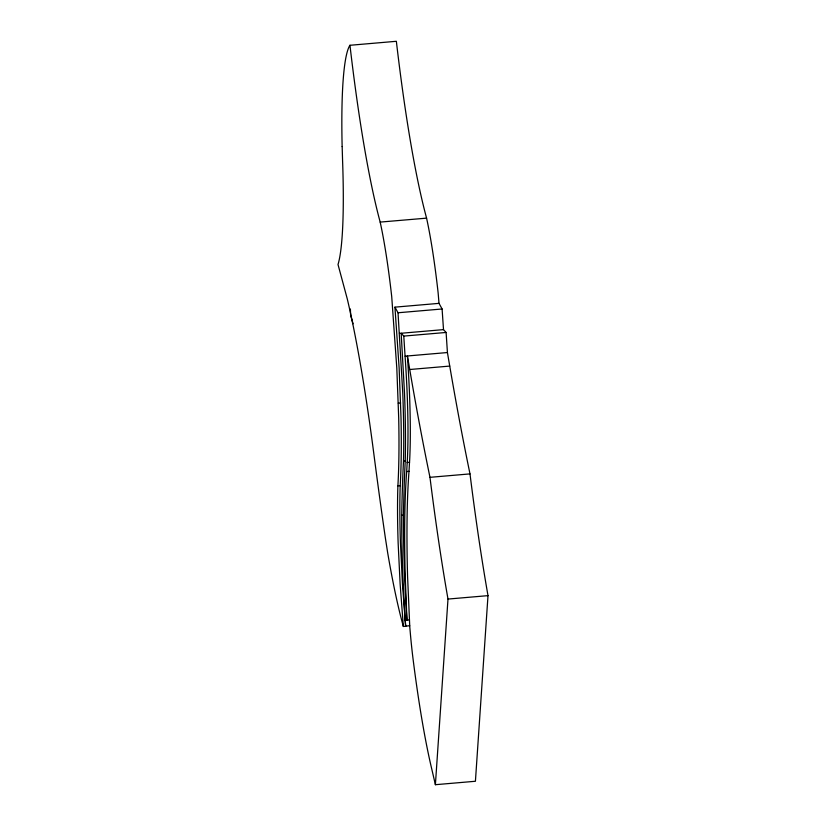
<?xml version="1.0" encoding="UTF-8"?>
<svg xmlns="http://www.w3.org/2000/svg" width="826" height="826" viewBox="0 0 826 826"><rect width="100%" height="100%" fill="white"/><g stroke="black" fill="none" stroke-linecap="round" stroke-linejoin="round"><path stroke-width="1.24" d="M342.16 146.553L342.604 161.483A182.319 20.753 85.1 0 1 338.01 264.506L347.271 298.878A359.186 40.887 85.1 0 1 373.817 453.691A833.981 94.949 85.1 0 0 385.37 537.963L387.704 552.986A283.783 32.307 85.1 0 0 400.724 616.599L403.346 626.49L409.665 625.674L410.202 631.714A83.292 9.478 85.1 0 0 413.196 660.119A241.44 27.485 85.1 0 0 431.988 769.997L435.395 784.7L475.415 781.262L488.001 595.639A419.567 47.763 85.1 0 1 469.994 473.897A844.131 96.105 85.1 0 1 449.736 366.083L447.424 352.537L446.112 332.455L443.51 329.626L442.096 308.986L439.019 303.359L394.942 307.148L398.029 312.765L402.768 393.248A219.066 24.945 85.1 0 1 403.573 457.965L403.491 461.135A547.679 62.353 85.1 0 0 402.561 482.745L402.417 487.237A548.485 62.446 85.1 0 0 401.725 515.321L401.704 522.734A246.871 28.105 85.1 0 0 405.194 620.264M407.208 462.622A164.405 18.719 85.1 0 0 405.07 356.161L403.78 336.089L401.168 333.26L404.513 393.104A219.066 24.945 85.1 0 1 405.318 457.81L405.225 460.991A547.679 62.353 85.1 0 0 404.306 482.601L404.151 487.092A548.485 62.446 85.1 0 0 403.47 515.176L403.439 522.579A246.871 28.105 85.1 0 0 406.929 620.12L405.256 576.682A286.085 32.575 85.1 0 1 406.681 471.522M409.004 471.357L409.5 462.292L407.187 462.488L406.691 471.563L409.004 471.357A286.085 32.575 85.1 0 0 407.579 576.496L409.727 625.943M435.395 784.7L447.991 599.067A419.567 47.763 85.1 0 1 429.974 477.335A844.131 96.105 85.1 0 1 409.727 369.511L407.404 355.975A164.405 18.719 85.1 0 1 409.531 462.415M426.577 218.105A302.326 34.424 85.1 0 1 396.356 41.29L349.956 45.285A302.326 34.424 85.1 0 0 380.177 222.091L426.577 218.147A140.327 15.973 85.1 0 1 438.121 292.765L439.019 303.359M398.029 312.765L442.096 308.986M399.433 333.405L443.51 329.626M403.78 336.089L446.112 332.455M405.091 356.171L447.424 352.537M409.727 369.511L449.736 366.083M398.297 403.181L400.61 402.985M403.491 461.135L405.225 460.991M429.974 477.325L469.994 473.897M394.942 307.148L399.134 368.055L401.013 417.801A228.688 26.04 85.1 0 1 400.218 485.667L397.895 485.853A183.991 20.949 85.1 0 0 398.153 543.312L400.125 583.868L403.346 626.49M401.725 515.321L403.47 515.176M447.991 599.067L488.001 595.639M409.242 619.913L405.184 620.264L405.669 626.294L402.438 583.662L400.465 543.116A183.991 20.949 85.1 0 1 400.207 485.647M350.4 309.017L350.627 315.46A243.732 27.743 85.1 0 1 353.043 323.782M380.187 222.142A140.327 15.973 85.1 0 1 391.73 296.751L396.81 368.251L398.7 417.997A228.688 26.04 85.1 0 1 397.895 485.864M342.14 146.522A195.989 22.312 85.1 0 1 349.956 45.254"/></g></svg>
